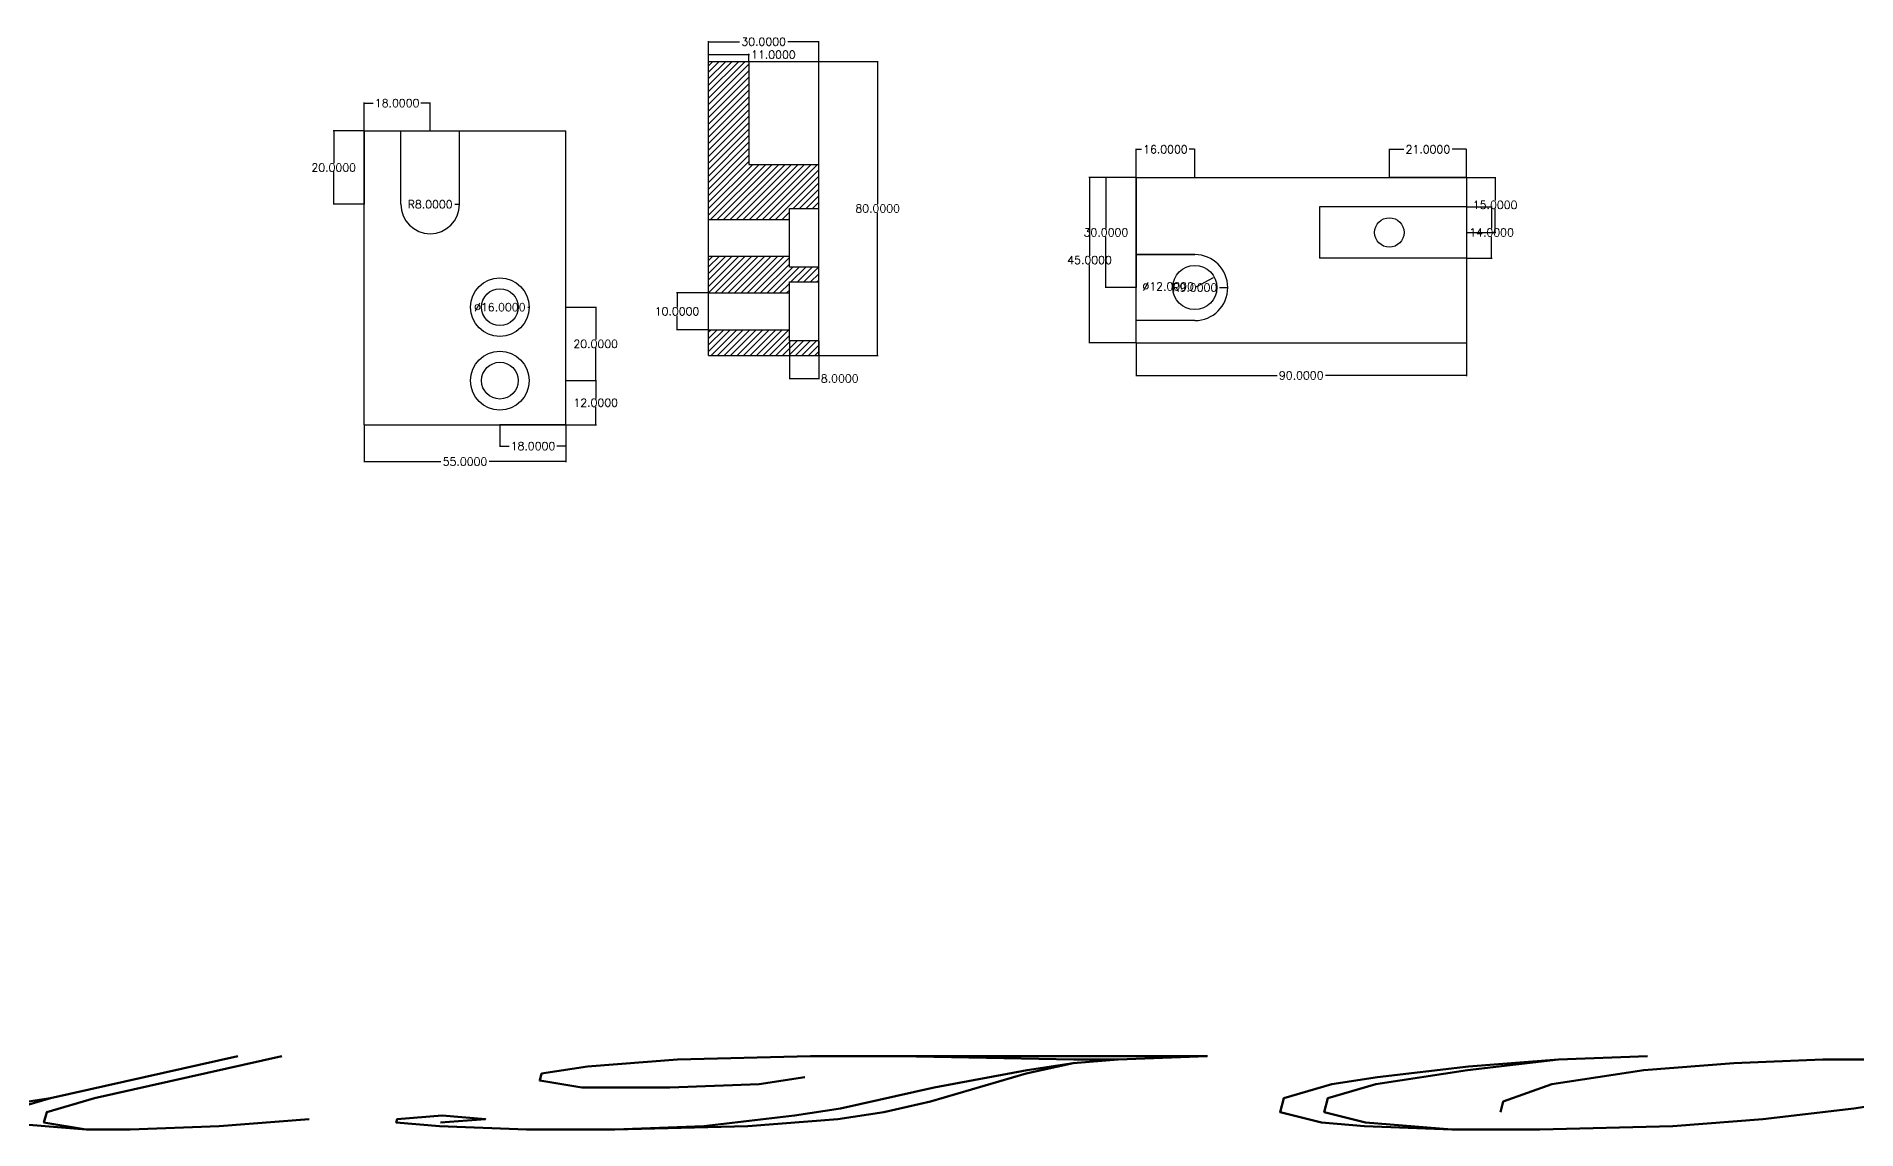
# Model space of a CAD drawing. Header units: inches. Extents: x -9 to 1915, y 3 to 640.
# Drawn here: x 457.4 to 953.3, y 43.4 to 340.9 of the extents above; entities that cross this region are included whole.
import ezdxf

# ---------------------------------------------------------------- set-up
doc = ezdxf.new("R2010")
doc.units = ezdxf.units.IN
doc.header["$MEASUREMENT"] = 0
doc.styles.add('SCR', font='scriptc.shx', dxfattribs={"width": 14, "oblique": 15})
doc.styles.get("Standard").update_dxf_attribs({"font": 'romant.shx'})
doc.dimstyles.get("Standard").update_dxf_attribs({"dimtxt": 2.18, "dimasz": 0.18, "dimexe": 0.18, "dimexo": 0.062, "dimgap": 0.09, "dimtad": 0, "dimtih": 1, "dimtoh": 1, "dimdec": 4, "dimzin": 0, "dimdsep": 46, "dimtxsty": 'Standard', "dimcen": 0.09, "dimadec": 0, "dimazin": 0, "dimtfac": 1, "dimtdec": 4, "dimtofl": 0, "dimtmove": 0, "dimatfit": 3, "dimfxl": 1, "dimtolj": 1, "dimtzin": 0, "dimlwd": 25, "dimarcsym": 0})

# ---------------------------------------------------------------- blocks, each defined once
blk = doc.blocks.new('*D1')
at = {"color": 0, "lineweight": -2, "transparency": 16777216}
for p, q in [((640.53, 334.14), (640.53, 339.65)), ((670.53, 334.14), (670.53, 339.65))]:
    blk.add_line(p, q, dxfattribs=at)
at = {"color": 0, "lineweight": 25, "transparency": 16777216}
for p, q in [((640.71, 339.47), (648.96, 339.47)), ((670.35, 339.47), (662.11, 339.47))]:
    blk.add_line(p, q, dxfattribs=at)
at = {"color": 0, "transparency": 16777216}
for points in [[(640.71, 339.5), (640.71, 339.44), (640.53, 339.47)], [(670.35, 339.5), (670.35, 339.44), (670.53, 339.47)]]:
    blk.add_solid(points, dxfattribs=at)
at = {"layer": 'Defpoints', "color": 0, "transparency": 16777216}
for p in [(670.53, 339.47), (640.53, 334.07), (670.53, 334.07)]:
    blk.add_point(p, dxfattribs=at)
at = {"color": 0, "transparency": 16777216, "insert": (655.53, 339.47), "char_height": 2.18, "attachment_point": 5}
blk.add_mtext('\\A1;30.0000', dxfattribs=at)
blk = doc.blocks.new('*D2')
at = {"color": 0, "lineweight": -2, "transparency": 16777216}
for p, q in [((640.53, 334.14), (640.53, 336.12)), ((651.53, 334.14), (651.53, 336.12))]:
    blk.add_line(p, q, dxfattribs=at)
at = {"color": 0, "lineweight": 25, "transparency": 16777216}
for p, q in [((640.71, 335.94), (651.35, 335.94)), ((651.53, 335.94), (651.71, 335.94))]:
    blk.add_line(p, q, dxfattribs=at)
at = {"color": 0, "transparency": 16777216}
for points in [[(640.71, 335.97), (640.71, 335.91), (640.53, 335.94)], [(651.35, 335.97), (651.35, 335.91), (651.53, 335.94)]]:
    blk.add_solid(points, dxfattribs=at)
at = {"layer": 'Defpoints', "color": 0, "transparency": 16777216}
for p in [(640.53, 334.07), (651.53, 335.94), (651.53, 334.07)]:
    blk.add_point(p, dxfattribs=at)
at = {"color": 0, "transparency": 16777216, "insert": (658.19, 335.94), "char_height": 2.18, "attachment_point": 5}
blk.add_mtext('\\A1;11.0000', dxfattribs=at)
blk = doc.blocks.new('*D3')
at = {"color": 0, "lineweight": -2, "transparency": 16777216}
for p, q in [((662.53, 258.01), (662.53, 247.61)), ((670.53, 258.01), (670.53, 247.61))]:
    blk.add_line(p, q, dxfattribs=at)
at = {"color": 0, "lineweight": 25, "transparency": 16777216}
for p, q in [((662.71, 247.79), (670.35, 247.79)), ((670.53, 247.79), (670.71, 247.79))]:
    blk.add_line(p, q, dxfattribs=at)
at = {"color": 0, "transparency": 16777216}
for points in [[(662.71, 247.82), (662.71, 247.76), (662.53, 247.79)], [(670.35, 247.82), (670.35, 247.76), (670.53, 247.79)]]:
    blk.add_solid(points, dxfattribs=at)
at = {"layer": 'Defpoints', "color": 0, "transparency": 16777216}
for p in [(662.53, 258.07), (670.53, 258.07), (670.53, 247.79)]:
    blk.add_point(p, dxfattribs=at)
at = {"color": 0, "transparency": 16777216, "insert": (676.25, 247.79), "char_height": 2.18, "attachment_point": 5}
blk.add_mtext('\\A1;8.0000', dxfattribs=at)
blk = doc.blocks.new('*D4')
at = {"color": 0, "lineweight": -2, "transparency": 16777216}
for p, q in [((640.47, 271.07), (631.76, 271.07)), ((640.47, 261.07), (631.76, 261.07))]:
    blk.add_line(p, q, dxfattribs=at)
at = {"color": 0, "lineweight": 25, "transparency": 16777216}
for p, q in [((631.94, 270.89), (631.94, 267.25)), ((631.94, 261.25), (631.94, 264.89))]:
    blk.add_line(p, q, dxfattribs=at)
at = {"color": 0, "transparency": 16777216}
for points in [[(631.91, 270.89), (631.97, 270.89), (631.94, 271.07)], [(631.91, 261.25), (631.97, 261.25), (631.94, 261.07)]]:
    blk.add_solid(points, dxfattribs=at)
at = {"layer": 'Defpoints', "color": 0, "transparency": 16777216}
for p in [(640.53, 271.07), (631.94, 261.07), (640.53, 261.07)]:
    blk.add_point(p, dxfattribs=at)
at = {"color": 0, "transparency": 16777216, "insert": (631.94, 266.07), "char_height": 2.18, "attachment_point": 5}
blk.add_mtext('\\A1;10.0000', dxfattribs=at)
blk = doc.blocks.new('*D5')
at = {"color": 0, "lineweight": -2, "transparency": 16777216}
for p, q in [((670.6, 334.07), (686.76, 334.07)), ((670.6, 254.07), (686.76, 254.07))]:
    blk.add_line(p, q, dxfattribs=at)
at = {"color": 0, "lineweight": 25, "transparency": 16777216}
for p, q in [((686.58, 333.89), (686.58, 295.25)), ((686.58, 254.25), (686.58, 292.89))]:
    blk.add_line(p, q, dxfattribs=at)
at = {"color": 0, "transparency": 16777216}
for points in [[(686.55, 333.89), (686.61, 333.89), (686.58, 334.07)], [(686.55, 254.25), (686.61, 254.25), (686.58, 254.07)]]:
    blk.add_solid(points, dxfattribs=at)
at = {"layer": 'Defpoints', "color": 0, "transparency": 16777216}
for p in [(670.53, 334.07), (670.53, 254.07), (686.58, 254.07)]:
    blk.add_point(p, dxfattribs=at)
at = {"color": 0, "transparency": 16777216, "insert": (686.58, 294.07), "char_height": 2.18, "attachment_point": 5}
blk.add_mtext('\\A1;80.0000', dxfattribs=at)
blk = doc.blocks.new('*D6')
at = {"color": 0, "lineweight": -2, "transparency": 16777216}
for p, q in [((546.69, 315.27), (546.69, 322.94)), ((564.69, 315.27), (564.69, 322.94))]:
    blk.add_line(p, q, dxfattribs=at)
at = {"color": 0, "lineweight": 25, "transparency": 16777216}
for p, q in [((546.87, 322.76), (549.21, 322.76)), ((564.51, 322.76), (562.16, 322.76))]:
    blk.add_line(p, q, dxfattribs=at)
at = {"color": 0, "transparency": 16777216}
for points in [[(546.87, 322.79), (546.87, 322.73), (546.69, 322.76)], [(564.51, 322.79), (564.51, 322.73), (564.69, 322.76)]]:
    blk.add_solid(points, dxfattribs=at)
at = {"layer": 'Defpoints', "color": 0, "transparency": 16777216}
for p in [(564.69, 322.76), (546.69, 315.21), (564.69, 315.21)]:
    blk.add_point(p, dxfattribs=at)
at = {"color": 0, "transparency": 16777216, "insert": (555.69, 322.76), "char_height": 2.18, "attachment_point": 5}
blk.add_mtext('\\A1;18.0000', dxfattribs=at)
blk = doc.blocks.new('*D7')
at = {"color": 0, "lineweight": -2, "transparency": 16777216}
for p, q in [((546.62, 315.21), (538.24, 315.21)), ((546.62, 295.21), (538.24, 295.21))]:
    blk.add_line(p, q, dxfattribs=at)
at = {"color": 0, "lineweight": 25, "transparency": 16777216}
for p, q in [((538.42, 315.03), (538.42, 306.39)), ((538.42, 295.39), (538.42, 304.03))]:
    blk.add_line(p, q, dxfattribs=at)
at = {"color": 0, "transparency": 16777216}
for points in [[(538.39, 315.03), (538.45, 315.03), (538.42, 315.21)], [(538.39, 295.39), (538.45, 295.39), (538.42, 295.21)]]:
    blk.add_solid(points, dxfattribs=at)
at = {"layer": 'Defpoints', "color": 0, "transparency": 16777216}
for p in [(538.42, 315.21), (546.69, 315.21), (546.69, 295.21)]:
    blk.add_point(p, dxfattribs=at)
at = {"color": 0, "transparency": 16777216, "insert": (538.42, 305.21), "char_height": 2.18, "attachment_point": 5}
blk.add_mtext('\\A1;20.0000', dxfattribs=at)
blk = doc.blocks.new('*D8')
at = {"color": 0, "lineweight": -2, "transparency": 16777216}
for p, q in [((546.69, 235.15), (546.69, 225.01)), ((601.69, 235.15), (601.69, 225.01))]:
    blk.add_line(p, q, dxfattribs=at)
at = {"color": 0, "lineweight": 25, "transparency": 16777216}
for p, q in [((546.87, 225.19), (567.61, 225.19)), ((601.51, 225.19), (580.76, 225.19))]:
    blk.add_line(p, q, dxfattribs=at)
at = {"color": 0, "transparency": 16777216}
for points in [[(546.87, 225.22), (546.87, 225.16), (546.69, 225.19)], [(601.51, 225.22), (601.51, 225.16), (601.69, 225.19)]]:
    blk.add_solid(points, dxfattribs=at)
at = {"layer": 'Defpoints', "color": 0, "transparency": 16777216}
for p in [(546.69, 235.21), (601.69, 235.21), (601.69, 225.19)]:
    blk.add_point(p, dxfattribs=at)
at = {"color": 0, "transparency": 16777216, "insert": (574.19, 225.19), "char_height": 2.18, "attachment_point": 5}
blk.add_mtext('\\A1;55.0000', dxfattribs=at)
blk = doc.blocks.new('*D9')
at = {"color": 0, "lineweight": -2, "transparency": 16777216}
for p, q in [((601.75, 247.21), (609.97, 247.21)), ((601.75, 235.21), (609.97, 235.21))]:
    blk.add_line(p, q, dxfattribs=at)
at = {"color": 0, "lineweight": 25, "transparency": 16777216}
for p, q in [((609.79, 247.03), (609.79, 242.39)), ((609.79, 235.39), (609.79, 240.03))]:
    blk.add_line(p, q, dxfattribs=at)
at = {"color": 0, "transparency": 16777216}
for points in [[(609.76, 247.03), (609.82, 247.03), (609.79, 247.21)], [(609.76, 235.39), (609.82, 235.39), (609.79, 235.21)]]:
    blk.add_solid(points, dxfattribs=at)
at = {"layer": 'Defpoints', "color": 0, "transparency": 16777216}
for p in [(601.69, 247.21), (609.79, 247.21), (601.69, 235.21)]:
    blk.add_point(p, dxfattribs=at)
at = {"color": 0, "transparency": 16777216, "insert": (609.79, 241.21), "char_height": 2.18, "attachment_point": 5}
blk.add_mtext('\\A1;12.0000', dxfattribs=at)
blk = doc.blocks.new('*D10')
at = {"color": 0, "lineweight": -2, "transparency": 16777216}
for p, q in [((601.75, 267.21), (609.97, 267.21)), ((601.75, 247.21), (609.97, 247.21))]:
    blk.add_line(p, q, dxfattribs=at)
at = {"color": 0, "lineweight": 25, "transparency": 16777216}
for p, q in [((609.79, 267.03), (609.79, 258.39)), ((609.79, 247.39), (609.79, 256.03))]:
    blk.add_line(p, q, dxfattribs=at)
at = {"color": 0, "transparency": 16777216}
for points in [[(609.76, 267.03), (609.82, 267.03), (609.79, 267.21)], [(609.76, 247.39), (609.82, 247.39), (609.79, 247.21)]]:
    blk.add_solid(points, dxfattribs=at)
at = {"layer": 'Defpoints', "color": 0, "transparency": 16777216}
for p in [(601.69, 267.21), (609.79, 267.21), (601.69, 247.21)]:
    blk.add_point(p, dxfattribs=at)
at = {"color": 0, "transparency": 16777216, "insert": (609.79, 257.21), "char_height": 2.18, "attachment_point": 5}
blk.add_mtext('\\A1;20.0000', dxfattribs=at)
blk = doc.blocks.new('*D11')
at = {"color": 0, "lineweight": -2, "transparency": 16777216}
for p, q in [((583.69, 235.15), (583.69, 229.22)), ((601.69, 235.15), (601.69, 229.22))]:
    blk.add_line(p, q, dxfattribs=at)
at = {"color": 0, "lineweight": 25, "transparency": 16777216}
for p, q in [((583.87, 229.4), (586.21, 229.4)), ((601.51, 229.4), (599.16, 229.4))]:
    blk.add_line(p, q, dxfattribs=at)
at = {"color": 0, "transparency": 16777216}
for points in [[(583.87, 229.43), (583.87, 229.37), (583.69, 229.4)], [(601.51, 229.43), (601.51, 229.37), (601.69, 229.4)]]:
    blk.add_solid(points, dxfattribs=at)
at = {"layer": 'Defpoints', "color": 0, "transparency": 16777216}
for p in [(583.69, 235.21), (601.69, 235.21), (583.69, 229.4)]:
    blk.add_point(p, dxfattribs=at)
at = {"color": 0, "transparency": 16777216, "insert": (592.69, 229.4), "char_height": 2.18, "attachment_point": 5}
blk.add_mtext('\\A1;18.0000', dxfattribs=at)
blk = doc.blocks.new('*D12')
at = {"color": 0, "lineweight": 25, "transparency": 16777216}
blk.add_line((591.33, 267.21), (591.51, 267.21), dxfattribs=at)
at = {"color": 0, "transparency": 16777216}
blk.add_solid([(591.51, 267.24), (591.51, 267.18), (591.69, 267.21)], dxfattribs=at)
at = {"layer": 'Defpoints', "color": 0, "transparency": 16777216}
for p in [(575.69, 267.21), (591.69, 267.21)]:
    blk.add_point(p, dxfattribs=at)
at = {"color": 0, "transparency": 16777216, "insert": (583.66, 267.21), "char_height": 2.18, "attachment_point": 5}
blk.add_mtext('\\A1;∅16.0000', dxfattribs=at)
blk = doc.blocks.new('*D13')
at = {"color": 0, "lineweight": 25, "transparency": 16777216}
blk.add_line((571.42, 295.21), (572.51, 295.21), dxfattribs=at)
at = {"color": 0, "lineweight": -2, "transparency": 16777216}
blk.add_arc((564.69, 295.21), 8, 0.444, 1.2892, dxfattribs=at)
at = {"color": 0, "transparency": 16777216}
blk.add_solid([(572.51, 295.24), (572.51, 295.18), (572.69, 295.21)], dxfattribs=at)
at = {"layer": 'Defpoints', "color": 0, "transparency": 16777216}
for p in [(564.69, 295.21), (572.69, 295.21)]:
    blk.add_point(p, dxfattribs=at)
at = {"color": 0, "transparency": 16777216, "insert": (564.69, 295.21), "char_height": 2.18, "attachment_point": 5}
blk.add_mtext('\\A1;R8.0000', dxfattribs=at)
blk = doc.blocks.new('*D14')
at = {"color": 0, "lineweight": -2, "transparency": 16777216}
for p, q in [((756.97, 302.6), (756.97, 310.35)), ((772.97, 302.6), (772.97, 310.35))]:
    blk.add_line(p, q, dxfattribs=at)
at = {"color": 0, "lineweight": 25, "transparency": 16777216}
for p, q in [((757.15, 310.17), (758.5, 310.17)), ((772.79, 310.17), (771.44, 310.17))]:
    blk.add_line(p, q, dxfattribs=at)
at = {"color": 0, "transparency": 16777216}
for points in [[(757.15, 310.2), (757.15, 310.14), (756.97, 310.17)], [(772.79, 310.2), (772.79, 310.14), (772.97, 310.17)]]:
    blk.add_solid(points, dxfattribs=at)
at = {"layer": 'Defpoints', "color": 0, "transparency": 16777216}
for p in [(772.97, 310.17), (756.97, 302.54), (772.97, 302.54)]:
    blk.add_point(p, dxfattribs=at)
at = {"color": 0, "transparency": 16777216, "insert": (764.97, 310.17), "char_height": 2.18, "attachment_point": 5}
blk.add_mtext('\\A1;16.0000', dxfattribs=at)
blk = doc.blocks.new('*D15')
at = {"color": 0, "lineweight": -2, "transparency": 16777216}
for p, q in [((756.91, 302.54), (748.59, 302.54)), ((756.91, 272.54), (748.59, 272.54))]:
    blk.add_line(p, q, dxfattribs=at)
at = {"color": 0, "lineweight": 25, "transparency": 16777216}
for p, q in [((748.77, 302.36), (748.77, 288.72)), ((748.77, 272.72), (748.77, 286.36))]:
    blk.add_line(p, q, dxfattribs=at)
at = {"color": 0, "transparency": 16777216}
for points in [[(748.74, 302.36), (748.8, 302.36), (748.77, 302.54)], [(748.74, 272.72), (748.8, 272.72), (748.77, 272.54)]]:
    blk.add_solid(points, dxfattribs=at)
at = {"layer": 'Defpoints', "color": 0, "transparency": 16777216}
for p in [(756.97, 302.54), (748.77, 272.54), (756.97, 272.54)]:
    blk.add_point(p, dxfattribs=at)
at = {"color": 0, "transparency": 16777216, "insert": (748.77, 287.54), "char_height": 2.18, "attachment_point": 5}
blk.add_mtext('\\A1;30.0000', dxfattribs=at)
blk = doc.blocks.new('*D16')
at = {"color": 0, "lineweight": -2, "transparency": 16777216}
for p, q in [((756.91, 302.54), (744.13, 302.54)), ((756.91, 257.54), (744.13, 257.54))]:
    blk.add_line(p, q, dxfattribs=at)
at = {"color": 0, "lineweight": 25, "transparency": 16777216}
for p, q in [((744.31, 302.36), (744.31, 281.22)), ((744.31, 257.72), (744.31, 278.86))]:
    blk.add_line(p, q, dxfattribs=at)
at = {"color": 0, "transparency": 16777216}
for points in [[(744.28, 302.36), (744.34, 302.36), (744.31, 302.54)], [(744.28, 257.72), (744.34, 257.72), (744.31, 257.54)]]:
    blk.add_solid(points, dxfattribs=at)
at = {"layer": 'Defpoints', "color": 0, "transparency": 16777216}
for p in [(756.97, 302.54), (744.31, 257.54), (756.97, 257.54)]:
    blk.add_point(p, dxfattribs=at)
at = {"color": 0, "transparency": 16777216, "insert": (744.31, 280.04), "char_height": 2.18, "attachment_point": 5}
blk.add_mtext('\\A1;45.0000', dxfattribs=at)
blk = doc.blocks.new('*D17')
at = {"color": 0, "lineweight": -2, "transparency": 16777216}
for p, q in [((756.97, 257.48), (756.97, 248.46)), ((846.97, 257.48), (846.97, 248.46))]:
    blk.add_line(p, q, dxfattribs=at)
at = {"color": 0, "lineweight": 25, "transparency": 16777216}
for p, q in [((757.15, 248.64), (795.39, 248.64)), ((846.79, 248.64), (808.55, 248.64))]:
    blk.add_line(p, q, dxfattribs=at)
at = {"color": 0, "transparency": 16777216}
for points in [[(757.15, 248.67), (757.15, 248.61), (756.97, 248.64)], [(846.79, 248.67), (846.79, 248.61), (846.97, 248.64)]]:
    blk.add_solid(points, dxfattribs=at)
at = {"layer": 'Defpoints', "color": 0, "transparency": 16777216}
for p in [(756.97, 257.54), (846.97, 257.54), (846.97, 248.64)]:
    blk.add_point(p, dxfattribs=at)
at = {"color": 0, "transparency": 16777216, "insert": (801.97, 248.64), "char_height": 2.18, "attachment_point": 5}
blk.add_mtext('\\A1;90.0000', dxfattribs=at)
blk = doc.blocks.new('*D18')
at = {"color": 0, "lineweight": -2, "transparency": 16777216}
for p, q in [((847.03, 302.54), (854.97, 302.54)), ((847.03, 287.54), (854.97, 287.54))]:
    blk.add_line(p, q, dxfattribs=at)
at = {"color": 0, "lineweight": 25, "transparency": 16777216}
for p, q in [((854.79, 302.36), (854.79, 296.22)), ((854.79, 287.72), (854.79, 293.86))]:
    blk.add_line(p, q, dxfattribs=at)
at = {"color": 0, "transparency": 16777216}
for points in [[(854.76, 302.36), (854.82, 302.36), (854.79, 302.54)], [(854.76, 287.72), (854.82, 287.72), (854.79, 287.54)]]:
    blk.add_solid(points, dxfattribs=at)
at = {"layer": 'Defpoints', "color": 0, "transparency": 16777216}
for p in [(846.97, 302.54), (846.97, 287.54), (854.79, 287.54)]:
    blk.add_point(p, dxfattribs=at)
at = {"color": 0, "transparency": 16777216, "insert": (854.79, 295.04), "char_height": 2.18, "attachment_point": 5}
blk.add_mtext('\\A1;15.0000', dxfattribs=at)
blk = doc.blocks.new('*D19')
at = {"color": 0, "lineweight": -2, "transparency": 16777216}
for p, q in [((847.03, 294.54), (853.99, 294.54)), ((847.03, 280.54), (853.99, 280.54))]:
    blk.add_line(p, q, dxfattribs=at)
at = {"color": 0, "lineweight": 25, "transparency": 16777216}
for p, q in [((853.81, 294.36), (853.81, 288.72)), ((853.81, 280.72), (853.81, 286.36))]:
    blk.add_line(p, q, dxfattribs=at)
at = {"color": 0, "transparency": 16777216}
for points in [[(853.78, 294.36), (853.84, 294.36), (853.81, 294.54)], [(853.78, 280.72), (853.84, 280.72), (853.81, 280.54)]]:
    blk.add_solid(points, dxfattribs=at)
at = {"layer": 'Defpoints', "color": 0, "transparency": 16777216}
for p in [(846.97, 294.54), (846.97, 280.54), (853.81, 280.54)]:
    blk.add_point(p, dxfattribs=at)
at = {"color": 0, "transparency": 16777216, "insert": (853.81, 287.54), "char_height": 2.18, "attachment_point": 5}
blk.add_mtext('\\A1;14.0000', dxfattribs=at)
blk = doc.blocks.new('*D20')
at = {"color": 0, "lineweight": -2, "transparency": 16777216}
for p, q in [((825.97, 302.6), (825.97, 310.35)), ((846.97, 302.6), (846.97, 310.35))]:
    blk.add_line(p, q, dxfattribs=at)
at = {"color": 0, "lineweight": 25, "transparency": 16777216}
for p, q in [((826.15, 310.17), (829.89, 310.17)), ((846.79, 310.17), (843.05, 310.17))]:
    blk.add_line(p, q, dxfattribs=at)
at = {"color": 0, "transparency": 16777216}
for points in [[(826.15, 310.2), (826.15, 310.14), (825.97, 310.17)], [(846.79, 310.2), (846.79, 310.14), (846.97, 310.17)]]:
    blk.add_solid(points, dxfattribs=at)
at = {"layer": 'Defpoints', "color": 0, "transparency": 16777216}
for p in [(825.97, 310.17), (825.97, 302.54), (846.97, 302.54)]:
    blk.add_point(p, dxfattribs=at)
at = {"color": 0, "transparency": 16777216, "insert": (836.47, 310.17), "char_height": 2.18, "attachment_point": 5}
blk.add_mtext('\\A1;21.0000', dxfattribs=at)
blk = doc.blocks.new('*D21')
at = {"color": 0, "lineweight": 25, "transparency": 16777216}
blk.add_line((779.7, 272.54), (781.79, 272.54), dxfattribs=at)
at = {"color": 0, "transparency": 16777216}
blk.add_solid([(781.79, 272.57), (781.79, 272.51), (781.97, 272.54)], dxfattribs=at)
at = {"layer": 'Defpoints', "color": 0, "transparency": 16777216}
for p in [(772.97, 272.54), (781.97, 272.54)]:
    blk.add_point(p, dxfattribs=at)
at = {"color": 0, "transparency": 16777216, "insert": (772.97, 272.54), "char_height": 2.18, "attachment_point": 5}
blk.add_mtext('\\A1;R9.0000', dxfattribs=at)
blk = doc.blocks.new('*D22')
at = {"color": 0, "lineweight": 25, "transparency": 16777216}
for p, q in [((773.39, 272.86), (773.57, 272.86)), ((773.57, 272.86), (778.09, 275.3))]:
    blk.add_line(p, q, dxfattribs=at)
at = {"color": 0, "transparency": 16777216}
blk.add_solid([(778.08, 275.32), (778.11, 275.27), (778.25, 275.38)], dxfattribs=at)
at = {"layer": 'Defpoints', "color": 0, "transparency": 16777216}
for p in [(778.25, 275.38), (767.69, 269.69)]:
    blk.add_point(p, dxfattribs=at)
at = {"color": 0, "transparency": 16777216, "insert": (765.72, 272.86), "char_height": 2.18, "attachment_point": 5}
blk.add_mtext('\\A1;∅12.0000', dxfattribs=at)

msp = doc.modelspace()

# ---------------------------------------------------------------- hatches: boundary and pattern name
h = msp.add_hatch()
h.set_pattern_fill('ANSI31', color=256, scale=10)
h.paths.add_polyline_path([(651.5349, 334.07317), (640.5349, 334.07317), (640.5349, 291.07317), (662.5349, 291.07317), (662.5349, 294.07317), (670.5349, 294.07317), (670.5349, 306.07317), (651.5349, 306.07317)])
h.paths.add_polyline_path([(670.5349, 278.07317), (662.5349, 278.07317), (662.5349, 281.07317), (640.5349, 281.07317), (640.5349, 271.07317), (662.5349, 271.07317), (662.5349, 274.07317), (670.5349, 274.07317)])
h.paths.add_polyline_path([(670.5349, 258.07317), (662.5349, 258.07317), (662.5349, 261.07317), (640.5349, 261.07317), (640.5349, 254.07317), (670.5349, 254.07317)])

# ---------------------------------------------------------------- linework, layer by layer
for p, q in [((640.5349, 254.07317), (640.5349, 334.07317)), ((640.5349, 334.07317), (670.5349, 334.07317)), ((640.5349, 334.07317), (651.5349, 334.07317)), ((651.5349, 334.07317), (651.5349, 334.07317)), ((651.5349, 334.07317), (651.5349, 306.07317)), ((670.5349, 254.07317), (670.5349, 334.07317)), ((546.68502, 235.20918), (546.68502, 315.20918)), ((546.68502, 315.20918), (601.68502, 315.20918)), ((546.68502, 315.20918), (564.68502, 315.20918)), ((546.68502, 315.20918), (546.68502, 295.20918)), ((546.68502, 295.20918), (546.68502, 315.20918)), ((546.68502, 315.20918), (546.68502, 295.20918)), ((556.68502, 295.20918), (556.68502, 315.20918)), ((564.68502, 315.20918), (564.68502, 315.20918)), ((564.68502, 315.20918), (564.68502, 315.20918)), ((572.68502, 295.20918), (572.68502, 315.20918)), ((601.68502, 235.20918), (601.68502, 315.20918)), ((651.5349, 306.07317), (670.5349, 306.07317)), ((756.96992, 257.53788), (756.96992, 302.53788)), ((756.96992, 302.53788), (846.96992, 302.53788)), ((756.96992, 302.53788), (756.96992, 272.53788)), ((756.96992, 302.53788), (756.96992, 272.53788)), ((846.96992, 302.53788), (825.96992, 302.53788)), ((846.96992, 302.53788), (846.96992, 257.53788)), ((846.96992, 302.53788), (846.96992, 287.53788)), ((662.5349, 278.07317), (662.5349, 294.07317)), ((662.5349, 294.07317), (662.5349, 294.07317)), ((662.5349, 294.07317), (670.5349, 294.07317)), ((846.96992, 294.53788), (806.96992, 294.53788)), ((806.96992, 294.53788), (806.96992, 280.53788)), ((640.5349, 281.07317), (640.5349, 291.07317)), ((640.5349, 291.07317), (662.5349, 291.07317)), ((640.5349, 271.07317), (640.5349, 281.07317)), ((640.5349, 281.07317), (640.5349, 281.07317)), ((640.5349, 281.07317), (662.5349, 281.07317)), ((670.5349, 278.07317), (662.5349, 278.07317)), ((662.5349, 278.07317), (662.5349, 278.07317)), ((670.5349, 274.07317), (670.5349, 278.07317)), ((670.5349, 278.07317), (670.5349, 278.07317)), ((772.96992, 281.53788), (756.96992, 281.53788)), ((756.96992, 281.53788), (772.96992, 281.53788)), ((846.96992, 280.53788), (806.96992, 280.53788)), ((662.5349, 258.07317), (662.5349, 274.07317)), ((662.5349, 274.07317), (662.5349, 274.07317)), ((662.5349, 274.07317), (670.5349, 274.07317)), ((670.5349, 274.07317), (670.5349, 274.07317)), ((640.5349, 261.07317), (640.5349, 271.07317)), ((640.5349, 271.07317), (640.5349, 271.07317)), ((640.5349, 271.07317), (662.5349, 271.07317)), ((756.96992, 272.53788), (756.96992, 272.53788)), ((601.68502, 235.20918), (601.68502, 267.20918)), ((601.68502, 267.20918), (601.68502, 267.20918)), ((601.68502, 235.20918), (601.68502, 267.20918)), ((601.68502, 267.20918), (601.68502, 267.20918)), ((640.5349, 261.07317), (640.5349, 266.07317)), ((640.5349, 266.07317), (640.5349, 266.07317)), ((772.96992, 263.53788), (756.96992, 263.53788)), ((640.5349, 254.07317), (640.5349, 261.07317)), ((640.5349, 261.07317), (662.5349, 261.07317)), ((670.5349, 258.07317), (662.5349, 258.07317)), ((662.5349, 258.07317), (662.5349, 258.07317)), ((670.5349, 254.07317), (670.5349, 258.07317)), ((640.5349, 254.07317), (670.5349, 254.07317)), ((756.96992, 257.53788), (846.96992, 257.53788)), ((546.68502, 235.20918), (601.68502, 235.20918)), ((601.68502, 235.20918), (583.68502, 235.20918)), ((583.68502, 235.20918), (583.68502, 235.20918)), ((601.68502, 235.20918), (583.68502, 235.20918))]:
    msp.add_line(p, q)
for centre, radius in [((825.96992, 287.53788), 4), ((772.96992, 272.53788), 6), ((583.68502, 267.20918), 8), ((583.68502, 267.20918), 5), ((583.68502, 247.20918), 8), ((583.68502, 247.20918), 5)]:
    msp.add_circle(centre, radius)
for centre, radius, start, end in [((564.68502, 295.20918), 8, 180, 0), ((772.96992, 272.53788), 9, 270, 90)]:
    msp.add_arc(centre, radius, start, end)

# ---------------------------------------------------------------- texts
at = {"insert": (2.95566, 63.35257), "char_height": 20, "attachment_point": 1, "style": 'SCR'}
msp.add_mtext_dynamic_manual_height_columns('AUTOLISP', width=159.9131528, gutter_width=100, heights=[0], dxfattribs=at)

# ---------------------------------------------------------------- dimensions: what is measured, and where the dimension line sits
for base, p1, p2, picture, middle in [((670.5349, 339.47081), (640.5349, 334.07317), (670.5349, 334.07317), '*D1', (655.5349, 339.47081)), ((651.5349, 335.93937), (640.5349, 334.07317), (651.5349, 334.07317), '*D2', (658.18919, 335.93937)), ((564.68502, 322.76441), (546.68502, 315.20918), (564.68502, 315.20918), '*D6', (555.68502, 322.76441)), ((772.96992, 310.17304), (756.96992, 302.53788), (772.96992, 302.53788), '*D14', (764.96992, 310.17304)), ((825.96992, 310.17304), (846.96992, 302.53788), (825.96992, 302.53788), '*D20', (836.46992, 310.17304)), ((670.5349, 247.78936), (662.5349, 258.07317), (670.5349, 258.07317), '*D3', (676.2549, 247.78936)), ((846.96992, 248.64127), (756.96992, 257.53788), (846.96992, 257.53788), '*D17', (801.96992, 248.64127)), ((601.68502, 225.19225), (546.68502, 235.20918), (601.68502, 235.20918), '*D8', (574.18502, 225.19225)), ((583.68502, 229.4028), (601.68502, 235.20918), (583.68502, 235.20918), '*D11', (592.68502, 229.4028))]:
    dim = msp.add_linear_dim(base=base, p1=p1, p2=p2, dimstyle='Standard')
    dim.commit()
    dim.dimension.update_dxf_attribs({"geometry": picture, "text_midpoint": middle})
for base, p1, p2, picture, middle in [((686.57652, 254.07317), (670.5349, 334.07317), (670.5349, 254.07317), '*D5', (686.57652, 294.07317)), ((538.42442, 315.20918), (546.68502, 295.20918), (546.68502, 315.20918), '*D7', (538.42442, 305.20918)), ((744.31377, 257.53788), (756.96992, 302.53788), (756.96992, 257.53788), '*D16', (744.31377, 280.03788)), ((748.77167, 272.53788), (756.96992, 302.53788), (756.96992, 272.53788), '*D15', (748.77167, 287.53788)), ((854.7862, 287.53788), (846.96992, 302.53788), (846.96992, 287.53788), '*D18', (854.7862, 295.03788)), ((853.81104, 280.53788), (846.96992, 294.53788), (846.96992, 280.53788), '*D19', (853.81104, 287.53788)), ((631.93694, 261.07317), (640.5349, 271.07317), (640.5349, 261.07317), '*D4', (631.93694, 266.07317)), ((609.78501, 267.20918), (601.68502, 247.20918), (601.68502, 267.20918), '*D10', (609.78501, 257.20918)), ((609.78501, 247.20918), (601.68502, 235.20918), (601.68502, 247.20918), '*D9', (609.78501, 241.20918))]:
    dim = msp.add_linear_dim(base=base, p1=p1, p2=p2, angle=90, dimstyle='Standard')
    dim.commit()
    dim.dimension.update_dxf_attribs({"geometry": picture, "text_midpoint": middle})
for center, mpoint, picture, middle in [((564.68502, 295.20918), (572.68502, 295.20918), '*D13', (564.68502, 295.20918)), ((772.96992, 272.53788), (781.96992, 272.53788), '*D21', (772.96992, 272.53788))]:
    dim = msp.add_radius_dim(center=center, mpoint=mpoint, dimstyle='Standard')
    dim.commit()
    dim.dimension.update_dxf_attribs({"geometry": picture, "text_midpoint": middle, "dimtype": 164})
for p1, p2, picture, middle in [((767.6869, 269.69363), (778.25293, 275.38213), '*D22', (765.72268, 272.86137)), ((575.68502, 267.20918), (591.68502, 267.20918), '*D12', (583.65693, 267.20918))]:
    dim = msp.add_diameter_dim_2p(p1=p1, p2=p2, dimstyle='Standard')
    dim.commit()
    dim.dimension.update_dxf_attribs({"geometry": picture, "text_midpoint": middle, "dimtype": 163})

doc.saveas('drawing.dxf')
